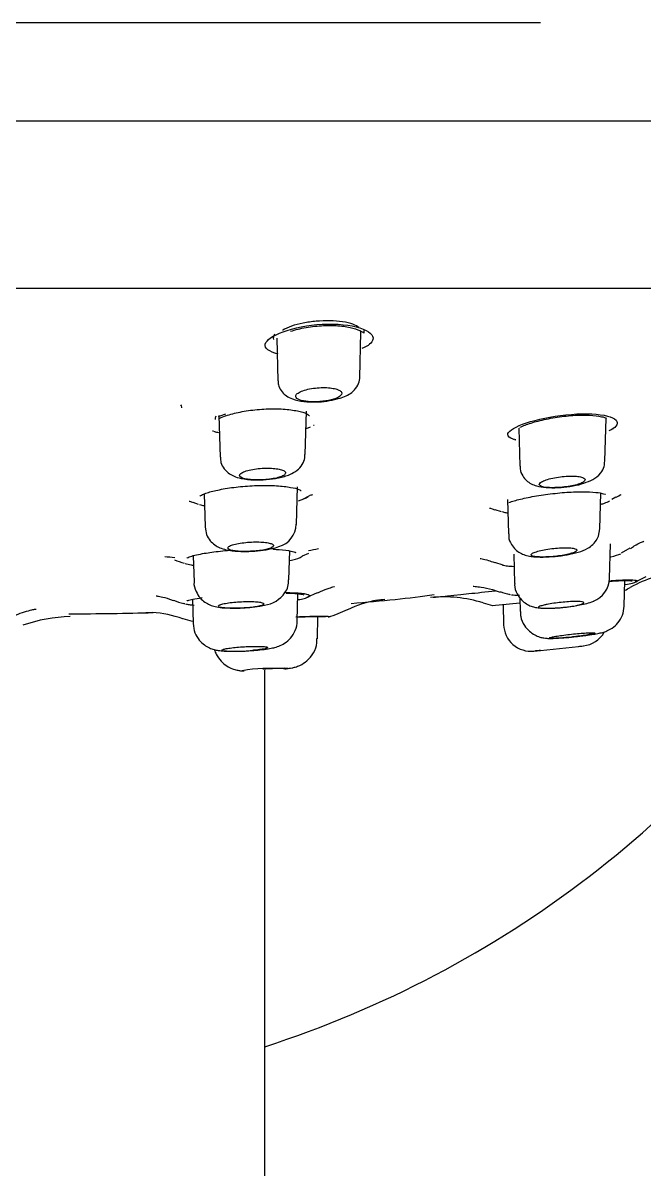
# Model space of a CAD drawing. Header units: millimetres. Extents: x -60 to 7633, y -2614 to 2146.
# Drawn here: x 158.52 to 179.02, y 1779.98 to 1817.81 of the extents above; entities that cross this region are included whole.
import ezdxf

# ---------------------------------------------------------------- set-up
doc = ezdxf.new("R2010")
doc.units = ezdxf.units.MM
doc.layers.get('0').update_dxf_attribs({"color": 250})

msp = doc.modelspace()

# ---------------------------------------------------------------- linework, layer by layer
at = {"linetype": 'Continuous'}
for p, q in [((175.6, 1817.806), (135.6, 1817.806)), ((234.6, 1814.566), (76.6, 1814.566)), ((90, 1809.058), (221.2, 1809.058)), ((166.895, 1807.406), (166.932, 1805.994)), ((166.895, 1807.386), (166.902, 1807.363)), ((169.636, 1806.103), (169.676, 1807.606)), ((169.67, 1807.569), (169.675, 1807.589)), ((164.989, 1804.85), (165.025, 1803.477)), ((167.837, 1803.566), (167.874, 1804.997)), ((177.729, 1803.344), (177.766, 1804.764)), ((174.885, 1804.428), (174.918, 1803.175)), ((174.886, 1804.413), (174.89, 1804.397)), ((174.739, 1804.058), (174.791, 1804.047)), ((167.547, 1801.259), (167.58, 1802.494)), ((164.127, 1801.996), (164.303, 1801.93)), ((164.499, 1802.263), (164.528, 1801.174)), ((167.759, 1802.089), (167.96, 1802.202)), ((174.513, 1802.074), (174.542, 1800.944)), ((177.562, 1801.11), (177.593, 1802.284)), ((177.953, 1802.094), (178.086, 1802.167)), ((174.095, 1801.754), (174.3, 1801.684)), ((177.515, 1800.872), (177.558, 1801.107)), ((177.879, 1799.469), (177.909, 1800.614)), ((178.279, 1800.314), (178.558, 1800.482)), ((164.142, 1800.225), (164.165, 1799.35)), ((167.299, 1799.428), (167.324, 1800.381)), ((167.748, 1800.223), (167.953, 1800.313)), ((174.72, 1800.272), (174.745, 1799.309)), ((174.085, 1800.006), (174.354, 1799.925)), ((178.364, 1798.56), (178.386, 1799.402)), ((167.569, 1798.077), (167.593, 1798.967)), ((167.899, 1798.856), (168.245, 1799.007)), ((164.112, 1798.784), (164.133, 1797.99)), ((174.366, 1798.618), (174.384, 1797.947)), ((174.917, 1798.845), (174.929, 1798.384)), ((168.235, 1797.486), (168.255, 1798.217)), ((178.364, 1798.559), (178.364, 1798.56)), ((168.235, 1797.485), (168.235, 1797.486)), ((175.605, 1797.099), (176.851, 1797.231)), ((166.5, 1522.135), (166.5, 1796.444))]:
    msp.add_line(p, q, dxfattribs=at)
for centre, radius, start, end in [((168.189, 1807.697), 2.398, 270.1227, 287.033), ((166.305, 1801.885), 3.151, 110.1817, 114.4538), ((166.015, 1812.223), 7.978, 261.0514, 261.2193), ((164.903, 1804.51), 0.201, 242.4165, 258.563), ((166.015, 1812.223), 7.978, 285.1961, 285.3645), ((175.413, 1812.818), 8.796, 286.8986, 287.0719), ((175.18, 1806.823), 2.798, 260.0436, 260.631), ((165.491, 1812.743), 10.817, 283.2626, 283.8789), ((166.753, 1801.284), 0.787, 285.6377, 358.2367), ((166.563, 1801.537), 1.088, 278.8067, 291.6895), ((164.953, 1815.666), 15.565, 263.5329, 264.7476), ((164.235, 1801.573), 1.642, 244.3526, 256.1226), ((165.96, 1803.563), 3.195, 270.341, 283.9328), ((164.953, 1815.666), 15.565, 281.078, 282.3027), ((166.629, 1799.383), 0.658, 324.8925, 3.9798), ((177.048, 1799.493), 0.829, 291.7555, 358.1981), ((180.648, 1795.417), 4.3, 95.8869, 118.9997), ((176.632, 1804.047), 5.131, 294.2578, 298.5638), ((166.359, 1799.564), 0.983, 277.9138, 325.3091), ((174.839, 1800.38), 1.454, 247.1428, 260.091), ((175.557, 1804.6), 6.2, 297.0612, 298.9997), ((164.176, 1800.274), 1.665, 245.5429, 258.1478), ((165.544, 1802.974), 4.486, 265.5562, 282.228), ((170.827, 1795.193), 3.614, 99.6695, 116.1417), ((172.411, 1794.565), 4.3, 72.4819, 95.9235), ((175.514, 1804.596), 6.2, 253.0538, 256.0976), ((118.972, 2359.659), 563.769, 275.60199, 275.69535), ((176.182, 1801.938), 3.416, 275.2519, 282.1367), ((176.555, 1800.756), 2.185, 279.0887, 291.4968), ((160.194, 1793.216), 5, 91.3029, 109.5942), ((162.625, 1794.976), 3.374, 69.7923, 87.1515), ((155.6, 1817.806), 35.5, 287.8811, 327.1131), ((166.13, 1805.383), 7.6, 288.9839, 294.0992), ((166.13, 1805.383), 7.6, 252.0941, 254.5062), ((175.284, 1797.97), 0.9, 181.466, 276.0747), ((175.826, 1806.746), 9.24, 275.4212, 280.3879), ((176.921, 1798.144), 0.9, 276.0465, 330.1568), ((165.603, 1801.195), 4.126, 263.1181, 276.8819), ((165.738, 1802.915), 5.829, 273.251, 278.6328), ((154.081, 2005.49), 209.5, 276.23718, 276.28295), ((166.68, 1791.074), 5.432, 85.3678, 99.7732)]:
    msp.add_arc(centre, radius, start, end, dxfattribs=at)
for points, knots in [([(169.605, 1807.752), (169.561, 1807.792), (169.495, 1807.829), (169.412, 1807.86), (169.319, 1807.895), (169.2, 1807.924), (169.067, 1807.943), (168.94, 1807.962), (168.795, 1807.973), (168.646, 1807.975), (168.501, 1807.978), (168.348, 1807.973), (168.2, 1807.96), (168.052, 1807.947), (167.904, 1807.927), (167.768, 1807.901), (167.629, 1807.874), (167.499, 1807.84), (167.387, 1807.801), (167.27, 1807.762), (167.169, 1807.716), (167.092, 1807.667), (167.089, 1807.666), (167.087, 1807.664), (167.084, 1807.663)], [0.3367286, 0.3367286, 0.3367286, 0.3367286, 0.3856363, 0.3856363, 0.3856363, 0.4402309, 0.4402309, 0.4402309, 0.4920654, 0.4920654, 0.4920654, 0.5421294, 0.5421294, 0.5421294, 0.5918714, 0.5918714, 0.5918714, 0.6427055, 0.6427055, 0.6427055, 0.6957049, 0.6957049, 0.6957049, 0.6974493, 0.6974493, 0.6974493, 0.6974493]), ([(167.105, 1807.615), (167.451, 1807.74), (167.926, 1807.836), (168.873, 1807.887), (169.335, 1807.84), (169.949, 1807.643), (170.099, 1807.501), (170.05, 1807.255), (169.92, 1807.149), (169.706, 1807.058)], [0, 0, 0, 0, 0.125, 0.125, 0.25, 0.25, 0.375, 0.375, 0.4712723, 0.4712723, 0.4712723, 0.4712723]), ([(167.348, 1807.63), (167.437, 1807.657), (167.661, 1807.722), (168.146, 1807.807), (168.723, 1807.833), (169.231, 1807.786), (169.602, 1807.69), (169.732, 1807.598), (169.759, 1807.577)], [0, 0, 0, 0, 0.0394781, 0.1146149, 0.1880952, 0.2585326, 0.3280373, 0.3978037, 0.3978037, 0.3978037, 0.3978037]), ([(169.778, 1807.571), (169.78, 1807.578), (169.782, 1807.585), (169.786, 1807.612), (169.786, 1807.633), (169.782, 1807.654)], [0.61855284, 0.61855284, 0.61855284, 0.61855284, 0.625, 0.625, 0.64450843, 0.64450843, 0.64450843, 0.64450843]), ([(166.941, 1806.878), (166.636, 1806.956), (166.486, 1807.075), (166.55, 1807.34), (166.76, 1807.489), (167.105, 1807.615)], [0.7505247, 0.7505247, 0.7505247, 0.7505247, 0.875, 0.875, 1, 1, 1, 1]), ([(166.832, 1807.537), (166.807, 1807.504), (166.791, 1807.471), (166.779, 1807.413), (166.779, 1807.388), (166.786, 1807.364)], [0.09342493, 0.09342493, 0.09342493, 0.09342493, 0.125, 0.125, 0.14993551, 0.14993551, 0.14993551, 0.14993551]), ([(166.94, 1805.993), (166.944, 1805.927), (166.953, 1805.802), (167.063, 1805.623), (167.221, 1805.484), (167.452, 1805.373), (167.774, 1805.303), (168.045, 1805.299), (168.194, 1805.299)], [0, 0, 0, 0, 0.108014, 0.239994, 0.365245, 0.519596, 0.771654, 1, 1, 1, 1]), ([(167.561, 1805.414), (167.54, 1805.432), (167.528, 1805.451), (167.523, 1805.471), (167.518, 1805.497), (167.528, 1805.525), (167.552, 1805.552), (167.576, 1805.58), (167.617, 1805.607), (167.67, 1805.633), (167.723, 1805.658), (167.79, 1805.682), (167.865, 1805.702), (167.938, 1805.721), (168.021, 1805.738), (168.108, 1805.75), (168.19, 1805.761), (168.277, 1805.768), (168.362, 1805.771), (168.443, 1805.774), (168.525, 1805.772), (168.599, 1805.766), (168.673, 1805.761), (168.741, 1805.751), (168.8, 1805.738), (168.859, 1805.725), (168.91, 1805.708), (168.948, 1805.689), (168.988, 1805.669), (169.016, 1805.646), (169.029, 1805.622), (169.044, 1805.597), (169.043, 1805.57), (169.028, 1805.543), (169.013, 1805.515), (168.982, 1805.487), (168.937, 1805.461), (168.91, 1805.445), (168.877, 1805.429), (168.841, 1805.414)], [0, 0, 0, 0, 0.06243, 0.06243, 0.06243, 0.145793, 0.145793, 0.145793, 0.231202, 0.231202, 0.231202, 0.316167, 0.316167, 0.316167, 0.398255, 0.398255, 0.398255, 0.476473, 0.476473, 0.476473, 0.551728, 0.551728, 0.551728, 0.626126, 0.626126, 0.626126, 0.701921, 0.701921, 0.701921, 0.780756, 0.780756, 0.780756, 0.863145, 0.863145, 0.863145, 0.948148, 0.948148, 0.948148, 1, 1, 1, 1]), ([(168.892, 1805.404), (168.941, 1805.415), (169.14, 1805.462), (169.376, 1805.587), (169.573, 1805.826), (169.644, 1806.01), (169.632, 1806.094), (169.631, 1806.106)], [0, 0, 0, 0, 0.115455, 0.541619, 0.772742, 0.972418, 1, 1, 1, 1]), ([(168.841, 1805.414), (168.753, 1805.38), (168.64, 1805.352), (168.392, 1805.313), (168.254, 1805.303), (167.993, 1805.303), (167.871, 1805.313), (167.676, 1805.351), (167.602, 1805.38), (167.561, 1805.414)], [0, 0, 0, 0, 0.25, 0.25, 0.5, 0.5, 0.75, 0.75, 1, 1, 1, 1]), ([(163.721, 1805.205), (163.735, 1805.185), (163.749, 1805.154), (163.749, 1805.114), (163.749, 1805.104)], [0.94528262, 0.94528262, 0.94528262, 0.94528262, 0.98817988, 1, 1, 1, 1]), ([(165.218, 1804.842), (165.296, 1804.867), (165.491, 1804.928), (165.951, 1805.021), (166.543, 1805.078), (167.124, 1805.073), (167.601, 1805.007), (167.901, 1804.92), (167.971, 1804.841), (167.978, 1804.852), (167.979, 1804.854)], [0, 0, 0, 0, 0.0752511, 0.2173437, 0.360037, 0.4996807, 0.6372732, 0.7740756, 0.878903, 0.8959081, 0.8959081, 0.8959081, 0.8959081]), ([(174.896, 1804.516), (175.182, 1804.637), (175.612, 1804.752), (176.554, 1804.901), (177.06, 1804.927), (177.818, 1804.859), (178.066, 1804.768), (178.175, 1804.556), (178.076, 1804.443), (177.854, 1804.34)], [0, 0, 0, 0, 0.125, 0.125, 0.25, 0.25, 0.375, 0.375, 0.4867431, 0.4867431, 0.4867431, 0.4867431]), ([(174.924, 1804.463), (174.982, 1804.489), (175.126, 1804.554), (175.515, 1804.676), (176.069, 1804.792), (176.674, 1804.863), (177.227, 1804.871), (177.59, 1804.826), (177.738, 1804.782), (177.777, 1804.767)], [0, 0, 0, 0, 0.0369401, 0.104809, 0.1757765, 0.2459933, 0.3143095, 0.3811748, 0.4201849, 0.4201849, 0.4201849, 0.4201849]), ([(168.002, 1804.469), (167.968, 1804.454), (167.93, 1804.439), (167.886, 1804.423), (167.883, 1804.422), (167.88, 1804.421)], [0.48216292, 0.48216292, 0.48216292, 0.48216292, 0.5, 0.5, 0.50137646, 0.50137646, 0.50137646, 0.50137646]), ([(174.79, 1804.043), (174.653, 1804.077), (174.564, 1804.122), (174.478, 1804.272), (174.611, 1804.395), (174.896, 1804.516)], [0.8063121, 0.8063121, 0.8063121, 0.8063121, 0.875, 0.875, 1, 1, 1, 1]), ([(166.34, 1802.732), (166.416, 1802.732), (166.613, 1802.734), (166.98, 1802.789), (167.305, 1802.881), (167.562, 1803.021), (167.74, 1803.213), (167.832, 1803.415), (167.827, 1803.527), (167.825, 1803.566)], [0, 0, 0, 0, 0.100662, 0.30124, 0.523351, 0.685248, 0.820656, 0.945901, 1, 1, 1, 1]), ([(165.034, 1803.477), (165.037, 1803.41), (165.044, 1803.28), (165.149, 1803.092), (165.298, 1802.946), (165.49, 1802.837), (165.753, 1802.76), (166.061, 1802.721), (166.271, 1802.729), (166.34, 1802.732)], [0, 0, 0, 0, 0.101326, 0.230942, 0.345346, 0.469414, 0.645501, 0.899288, 1, 1, 1, 1]), ([(165.671, 1802.873), (165.671, 1802.884), (165.674, 1802.895), (165.681, 1802.906), (165.695, 1802.929), (165.725, 1802.952), (165.768, 1802.974), (165.811, 1802.996), (165.868, 1803.017), (165.936, 1803.036), (166.002, 1803.054), (166.079, 1803.07), (166.162, 1803.083), (166.241, 1803.095), (166.328, 1803.104), (166.414, 1803.109), (166.497, 1803.114), (166.582, 1803.116), (166.661, 1803.113), (166.739, 1803.111), (166.814, 1803.105), (166.88, 1803.096), (166.946, 1803.087), (167.004, 1803.075), (167.05, 1803.06), (167.098, 1803.045), (167.134, 1803.027), (167.157, 1803.008), (167.18, 1802.988), (167.189, 1802.967), (167.184, 1802.945), (167.179, 1802.922), (167.159, 1802.898), (167.125, 1802.876), (167.123, 1802.875), (167.122, 1802.874), (167.12, 1802.873)], [0, 0, 0, 0, 0.046911, 0.046911, 0.046911, 0.145834, 0.145834, 0.145834, 0.245146, 0.245146, 0.245146, 0.342666, 0.342666, 0.342666, 0.437046, 0.437046, 0.437046, 0.528464, 0.528464, 0.528464, 0.618404, 0.618404, 0.618404, 0.708863, 0.708863, 0.708863, 0.801541, 0.801541, 0.801541, 0.897268, 0.897268, 0.897268, 0.995646, 0.995646, 0.995646, 1, 1, 1, 1]), ([(174.929, 1803.175), (174.926, 1803.144), (174.919, 1803.039), (174.997, 1802.86), (175.132, 1802.697), (175.296, 1802.587), (175.508, 1802.509), (175.785, 1802.467), (176.168, 1802.464), (176.579, 1802.51), (176.88, 1802.562), (177, 1802.611), (177.026, 1802.621)], [0, 0, 0, 0, 0.032935, 0.128944, 0.206994, 0.282896, 0.372052, 0.51216, 0.669293, 0.813254, 0.965265, 1, 1, 1, 1]), ([(177.026, 1802.621), (177.14, 1802.655), (177.333, 1802.722), (177.569, 1802.901), (177.709, 1803.144), (177.717, 1803.278), (177.72, 1803.345)], [0, 0, 0, 0, 0.317656, 0.640312, 0.84788, 1, 1, 1, 1]), ([(167.12, 1802.873), (167.085, 1802.851), (167.039, 1802.831), (166.922, 1802.795), (166.853, 1802.779), (166.624, 1802.741), (166.442, 1802.727), (166.101, 1802.726), (165.945, 1802.74), (165.728, 1802.792), (165.67, 1802.829), (165.671, 1802.873)], [0, 0, 0, 0, 0.125, 0.125, 0.25, 0.25, 0.5, 0.5, 0.75, 0.75, 1, 1, 1, 1]), ([(175.577, 1802.612), (175.589, 1802.627), (175.609, 1802.643), (175.635, 1802.659), (175.673, 1802.681), (175.725, 1802.704), (175.787, 1802.725), (175.85, 1802.746), (175.924, 1802.766), (176.005, 1802.783), (176.083, 1802.8), (176.17, 1802.814), (176.257, 1802.825), (176.342, 1802.836), (176.429, 1802.843), (176.512, 1802.847), (176.592, 1802.85), (176.67, 1802.85), (176.739, 1802.847), (176.807, 1802.843), (176.869, 1802.836), (176.918, 1802.826), (176.969, 1802.816), (177.009, 1802.803), (177.035, 1802.787), (177.062, 1802.771), (177.076, 1802.753), (177.076, 1802.733), (177.076, 1802.713), (177.062, 1802.691), (177.033, 1802.669), (177.009, 1802.65), (176.973, 1802.63), (176.929, 1802.612)], [0, 0, 0, 0, 0.068623, 0.068623, 0.068623, 0.167247, 0.167247, 0.167247, 0.265805, 0.265805, 0.265805, 0.362291, 0.362291, 0.362291, 0.455682, 0.455682, 0.455682, 0.546443, 0.546443, 0.546443, 0.63616, 0.63616, 0.63616, 0.726746, 0.726746, 0.726746, 0.819706, 0.819706, 0.819706, 0.915612, 0.915612, 0.915612, 1, 1, 1, 1]), ([(164.514, 1802.27), (164.574, 1802.291), (164.722, 1802.342), (165.122, 1802.433), (165.691, 1802.511), (166.317, 1802.549), (166.905, 1802.54), (167.364, 1802.485), (167.632, 1802.42), (167.7, 1802.364), (167.701, 1802.371), (167.701, 1802.372)], [0, 0, 0, 0, 0.0311558, 0.0883973, 0.1481957, 0.2078272, 0.2667645, 0.3252215, 0.3771735, 0.4156417, 0.4185542, 0.4185542, 0.4185542, 0.4185542]), ([(176.929, 1802.612), (176.878, 1802.59), (176.818, 1802.571), (176.679, 1802.536), (176.6, 1802.52), (176.353, 1802.483), (176.17, 1802.469), (175.853, 1802.469), (175.721, 1802.482), (175.566, 1802.533), (175.543, 1802.569), (175.577, 1802.612)], [0, 0, 0, 0, 0.125, 0.125, 0.25, 0.25, 0.5, 0.5, 0.75, 0.75, 1, 1, 1, 1]), ([(164.002, 1802.029), (164.002, 1802.029), (164.002, 1802.03), (164.03, 1802.026), (164.102, 1801.993), (164.117, 1801.986)], [0.7916145, 0.7916145, 0.7916145, 0.7916145, 0.8067553, 0.9663095, 1, 1, 1, 1]), ([(164.355, 1802.187), (164.354, 1802.187), (164.356, 1802.194), (164.418, 1802.231), (164.485, 1802.258), (164.514, 1802.27)], [0.4197275, 0.4197275, 0.4197275, 0.4197275, 0.54252, 0.8403787, 1, 1, 1, 1]), ([(167.614, 1802.032), (167.742, 1802.072), (167.843, 1802.116), (167.931, 1802.182), (167.931, 1802.182)], [0.48100113, 0.48100113, 0.48100113, 0.48100113, 0.56270885, 0.56273147, 0.56273147, 0.56273147, 0.56273147]), ([(174.552, 1801.977), (174.615, 1801.999), (174.772, 1802.052), (175.184, 1802.151), (175.763, 1802.249), (176.394, 1802.318), (176.983, 1802.342), (177.437, 1802.321), (177.685, 1802.276), (177.748, 1802.241), (177.745, 1802.243), (177.745, 1802.243)], [0, 0, 0, 0, 0.0312302, 0.0891812, 0.149516, 0.2098361, 0.2692522, 0.3276708, 0.3782794, 0.4125388, 0.4130114, 0.4130114, 0.4130114, 0.4130114]), ([(177.6, 1801.921), (177.64, 1801.934), (177.745, 1801.969), (177.831, 1802.003), (177.88, 1802.03)], [0.48284468, 0.48284468, 0.48284468, 0.48284468, 0.50677218, 0.54977474, 0.54977474, 0.54977474, 0.54977474]), ([(178.099, 1802.152), (178.132, 1802.173), (178.214, 1802.225), (178.26, 1802.243), (178.266, 1802.245), (178.266, 1802.245)], [0, 0, 0, 0, 0.0300901, 0.0904473, 0.1096947, 0.1096947, 0.1096947, 0.1096947]), ([(173.912, 1801.796), (173.912, 1801.796), (173.919, 1801.796), (173.964, 1801.789), (174.055, 1801.754), (174.086, 1801.742)], [0.6611052, 0.6611052, 0.6611052, 0.6611052, 0.7188175, 0.9176678, 1, 1, 1, 1]), ([(174.331, 1801.678), (174.375, 1801.665), (174.428, 1801.651), (174.494, 1801.64), (174.513, 1801.637)], [0, 0, 0, 0, 0.0321622, 0.04390383, 0.04390383, 0.04390383, 0.04390383]), ([(164.535, 1801.172), (164.543, 1801.079), (164.559, 1800.924), (164.688, 1800.716), (164.847, 1800.573), (165.028, 1800.476), (165.272, 1800.402), (165.587, 1800.363), (165.85, 1800.365), (165.979, 1800.368)], [0, 0, 0, 0, 0.1277, 0.247531, 0.354899, 0.459819, 0.589888, 0.826531, 1, 1, 1, 1]), ([(174.554, 1800.945), (174.551, 1800.909), (174.543, 1800.794), (174.625, 1800.601), (174.766, 1800.424), (174.928, 1800.309), (175.107, 1800.235), (175.342, 1800.186), (175.658, 1800.172), (176.08, 1800.196), (176.436, 1800.24), (176.6, 1800.281), (176.664, 1800.297)], [0, 0, 0, 0, 0.035885, 0.135915, 0.216227, 0.289939, 0.364843, 0.457002, 0.629928, 0.774059, 0.923364, 1, 1, 1, 1]), ([(176.664, 1800.297), (176.733, 1800.311), (176.911, 1800.35), (177.116, 1800.431), (177.336, 1800.585), (177.459, 1800.741), (177.501, 1800.84), (177.515, 1800.872)], [0, 0, 0, 0, 0.172559, 0.52036, 0.713297, 0.921834, 1, 1, 1, 1]), ([(165.279, 1800.474), (165.278, 1800.483), (165.28, 1800.492), (165.287, 1800.501), (165.3, 1800.519), (165.328, 1800.538), (165.368, 1800.556), (165.409, 1800.574), (165.464, 1800.591), (165.529, 1800.606), (165.593, 1800.621), (165.668, 1800.635), (165.749, 1800.646), (165.828, 1800.657), (165.914, 1800.665), (165.999, 1800.671), (166.083, 1800.676), (166.169, 1800.678), (166.249, 1800.678), (166.329, 1800.677), (166.405, 1800.673), (166.473, 1800.667), (166.54, 1800.661), (166.6, 1800.652), (166.649, 1800.641), (166.697, 1800.629), (166.735, 1800.616), (166.759, 1800.601), (166.783, 1800.585), (166.794, 1800.568), (166.79, 1800.551), (166.787, 1800.533), (166.768, 1800.515), (166.736, 1800.497), (166.722, 1800.489), (166.705, 1800.481), (166.687, 1800.474)], [0, 0, 0, 0, 0.047968, 0.047968, 0.047968, 0.141548, 0.141548, 0.141548, 0.235598, 0.235598, 0.235598, 0.328767, 0.328767, 0.328767, 0.420091, 0.420091, 0.420091, 0.509476, 0.509476, 0.509476, 0.597699, 0.597699, 0.597699, 0.685991, 0.685991, 0.685991, 0.775518, 0.775518, 0.775518, 0.866933, 0.866933, 0.866933, 0.960115, 0.960115, 0.960115, 1, 1, 1, 1]), ([(166.687, 1800.474), (166.605, 1800.441), (166.479, 1800.413), (166.177, 1800.375), (166.006, 1800.365), (165.688, 1800.365), (165.543, 1800.375), (165.341, 1800.413), (165.283, 1800.441), (165.279, 1800.474)], [0, 0, 0, 0, 0.25, 0.25, 0.5, 0.5, 0.75, 0.75, 1, 1, 1, 1]), ([(175.311, 1800.285), (175.318, 1800.291), (175.327, 1800.297), (175.338, 1800.303), (175.367, 1800.321), (175.411, 1800.339), (175.466, 1800.356), (175.522, 1800.374), (175.59, 1800.391), (175.664, 1800.407), (175.739, 1800.422), (175.822, 1800.437), (175.908, 1800.448), (175.991, 1800.46), (176.08, 1800.469), (176.164, 1800.476), (176.248, 1800.482), (176.33, 1800.485), (176.404, 1800.486), (176.477, 1800.487), (176.545, 1800.484), (176.602, 1800.479), (176.658, 1800.474), (176.705, 1800.466), (176.738, 1800.456), (176.772, 1800.446), (176.793, 1800.433), (176.8, 1800.419), (176.808, 1800.405), (176.801, 1800.389), (176.78, 1800.372), (176.759, 1800.355), (176.724, 1800.337), (176.676, 1800.32), (176.645, 1800.308), (176.607, 1800.296), (176.566, 1800.285)], [0, 0, 0, 0, 0.032702, 0.032702, 0.032702, 0.125304, 0.125304, 0.125304, 0.218598, 0.218598, 0.218598, 0.311301, 0.311301, 0.311301, 0.402376, 0.402376, 0.402376, 0.491553, 0.491553, 0.491553, 0.579423, 0.579423, 0.579423, 0.667114, 0.667114, 0.667114, 0.755785, 0.755785, 0.755785, 0.846183, 0.846183, 0.846183, 0.93835, 0.93835, 0.93835, 1, 1, 1, 1]), ([(178.571, 1800.466), (178.617, 1800.497), (178.742, 1800.583), (178.916, 1800.661), (179.002, 1800.696), (179.013, 1800.699), (179.013, 1800.699)], [0, 0, 0, 0, 0.018456, 0.0593205, 0.0946129, 0.1102693, 0.1102693, 0.1102693, 0.1102693]), ([(163.927, 1800.146), (163.927, 1800.146), (163.931, 1800.15), (163.974, 1800.173), (164.124, 1800.225), (164.286, 1800.26), (164.38, 1800.28)], [0.2594124, 0.2594124, 0.2594124, 0.2594124, 0.2988525, 0.4638261, 0.7427057, 1, 1, 1, 1]), ([(164.38, 1800.28), (164.467, 1800.296), (164.686, 1800.335), (165.036, 1800.378), (165.294, 1800.401), (165.348, 1800.406)], [0, 0, 0, 0, 0.0311262, 0.0905108, 0.1060882, 0.1060882, 0.1060882, 0.1060882]), ([(166.771, 1800.438), (166.843, 1800.435), (167.078, 1800.421), (167.362, 1800.383), (167.506, 1800.342), (167.522, 1800.327), (167.522, 1800.327)], [0.2459858, 0.2459858, 0.2459858, 0.2459858, 0.2705494, 0.3295589, 0.3727697, 0.3877436, 0.3877436, 0.3877436, 0.3877436]), ([(167.33, 1800.061), (167.362, 1800.068), (167.528, 1800.109), (167.651, 1800.153), (167.744, 1800.215), (167.75, 1800.218)], [0.40554355, 0.40554355, 0.40554355, 0.40554355, 0.42058602, 0.48736102, 0.49159277, 0.49159277, 0.49159277, 0.49159277]), ([(173.605, 1800.135), (173.605, 1800.135), (173.608, 1800.135), (173.66, 1800.127), (173.85, 1800.089), (174.007, 1800.026), (174.082, 1799.997)], [0.8916324, 0.8916324, 0.8916324, 0.8916324, 0.8959241, 0.9325005, 0.9728732, 1, 1, 1, 1]), ([(176.566, 1800.285), (176.449, 1800.253), (176.298, 1800.227), (175.977, 1800.19), (175.811, 1800.18), (175.529, 1800.18), (175.416, 1800.19), (175.289, 1800.226), (175.274, 1800.253), (175.311, 1800.285)], [0, 0, 0, 0, 0.25, 0.25, 0.5, 0.5, 0.75, 0.75, 1, 1, 1, 1]), ([(163.871, 1799.968), (163.937, 1799.95), (164.012, 1799.929), (164.114, 1799.913), (164.138, 1799.91)], [0, 0, 0, 0, 0.03943288, 0.0509161, 0.0509161, 0.0509161, 0.0509161]), ([(174.35, 1799.916), (174.388, 1799.904), (174.442, 1799.895), (174.571, 1799.881), (174.64, 1799.876), (174.719, 1799.873)], [0.58984612, 0.58984612, 0.58984612, 0.58984612, 0.625, 0.625, 0.65452036, 0.65452036, 0.65452036, 0.65452036]), ([(164.166, 1799.352), (164.166, 1799.349), (164.15, 1799.249), (164.218, 1799.051), (164.351, 1798.834), (164.517, 1798.688), (164.691, 1798.594), (164.882, 1798.536), (165.038, 1798.508), (165.157, 1798.503), (165.197, 1798.502)], [0, 0, 0, 0, 0.003775, 0.199524, 0.352547, 0.486697, 0.612497, 0.743446, 0.926249, 1, 1, 1, 1]), ([(177.881, 1799.383), (177.942, 1799.387), (178.171, 1799.4), (178.45, 1799.407), (178.601, 1799.4), (178.626, 1799.393), (178.626, 1799.394)], [0.279739, 0.279739, 0.279739, 0.279739, 0.3608576, 0.5976249, 0.774859, 0.8332084, 0.8332084, 0.8332084, 0.8332084]), ([(177.918, 1799.404), (178.145, 1799.418), (178.34, 1799.426), (178.742, 1799.429), (178.843, 1799.407), (178.769, 1799.37)], [0.0620085, 0.0620085, 0.0620085, 0.0620085, 0.125, 0.125, 0.2361725, 0.2361725, 0.2361725, 0.2361725]), ([(178.399, 1799.269), (178.495, 1799.287), (178.631, 1799.318), (178.73, 1799.352), (178.783, 1799.375), (178.798, 1799.385)], [0.5336375, 0.5336375, 0.5336375, 0.5336375, 0.5907046, 0.6305337, 0.6451412, 0.6451412, 0.6451412, 0.6451412]), ([(167.179, 1799.012), (167.232, 1799.011), (167.282, 1799.01), (167.731, 1798.994), (167.972, 1798.957), (167.988, 1798.89), (167.965, 1798.872), (167.918, 1798.853)], [0.2349618, 0.2349618, 0.2349618, 0.2349618, 0.25, 0.25, 0.375, 0.375, 0.4178386, 0.4178386, 0.4178386, 0.4178386]), ([(167.21, 1798.99), (167.348, 1798.986), (167.582, 1798.974), (167.758, 1798.949), (167.794, 1798.935), (167.793, 1798.935)], [0.2712159, 0.2712159, 0.2712159, 0.2712159, 0.320509, 0.3671604, 0.3879582, 0.3879582, 0.3879582, 0.3879582]), ([(168.25, 1798.999), (168.251, 1798.999), (168.363, 1799.062), (168.57, 1799.135), (168.761, 1799.198), (168.799, 1799.206), (168.801, 1799.207), (168.801, 1799.207)], [0, 0, 0, 0, 0.0006242, 0.0648602, 0.1207788, 0.1674228, 0.1723577, 0.1723577, 0.1723577, 0.1723577]), ([(172.055, 1798.85), (172.055, 1798.85), (172.49, 1798.895), (173.494, 1798.999), (173.793, 1799.03), (174.118, 1799.064)], [0.5001154, 0.5001154, 0.5001154, 0.5001154, 0.625, 0.625, 0.6691005, 0.6691005, 0.6691005, 0.6691005]), ([(173.374, 1799.217), (173.374, 1799.217), (173.378, 1799.216), (173.429, 1799.214), (173.65, 1799.189), (173.965, 1799.134), (174.178, 1799.057), (174.272, 1799.023)], [0.3633449, 0.3633449, 0.3633449, 0.3633449, 0.3895632, 0.5341755, 0.6801633, 0.8809121, 1, 1, 1, 1]), ([(174.752, 1799.308), (174.75, 1799.293), (174.737, 1799.18), (174.814, 1798.973), (174.959, 1798.765), (175.127, 1798.632), (175.291, 1798.554), (175.454, 1798.511), (175.666, 1798.486), (175.942, 1798.487), (176.277, 1798.508), (176.438, 1798.529), (176.494, 1798.536)], [0, 0, 0, 0, 0.018553, 0.151329, 0.255899, 0.343309, 0.421481, 0.496229, 0.58807, 0.781418, 0.933545, 1, 1, 1, 1]), ([(162.91, 1798.901), (162.91, 1798.901), (162.932, 1798.899), (163.066, 1798.873), (163.286, 1798.824), (163.436, 1798.763), (163.481, 1798.744)], [0.6746856, 0.6746856, 0.6746856, 0.6746856, 0.7457723, 0.8450326, 0.9600807, 1, 1, 1, 1]), ([(163.888, 1798.632), (163.926, 1798.623), (163.998, 1798.608), (164.104, 1798.598), (164.168, 1798.594)], [0, 0, 0, 0, 0.02541915, 0.05437043, 0.05437043, 0.05437043, 0.05437043]), ([(163.926, 1798.734), (163.926, 1798.735), (163.929, 1798.736), (163.972, 1798.753), (164.126, 1798.791), (164.313, 1798.82), (164.435, 1798.839)], [0.2565017, 0.2565017, 0.2565017, 0.2565017, 0.2856145, 0.4306629, 0.6938611, 1, 1, 1, 1]), ([(164.967, 1798.557), (164.967, 1798.565), (164.973, 1798.573), (164.985, 1798.581), (164.991, 1798.585), (164.998, 1798.589), (165.006, 1798.593)], [0.8971756, 0.8971756, 0.8971756, 0.8971756, 0.9668423, 0.9668423, 0.9668423, 1, 1, 1, 1]), ([(166.426, 1798.593), (166.399, 1798.58), (166.358, 1798.567), (166.305, 1798.555), (166.253, 1798.544), (166.188, 1798.533), (166.116, 1798.524), (166.044, 1798.516), (165.964, 1798.508), (165.882, 1798.503), (165.8, 1798.497), (165.714, 1798.493), (165.63, 1798.491), (165.547, 1798.489), (165.465, 1798.488), (165.389, 1798.49), (165.314, 1798.491), (165.245, 1798.494), (165.186, 1798.498), (165.127, 1798.503), (165.077, 1798.509), (165.041, 1798.517), (165.005, 1798.525), (164.981, 1798.535), (164.972, 1798.545)], [0, 0, 0, 0, 0.1087926, 0.1087926, 0.1087926, 0.2176337, 0.2176337, 0.2176337, 0.3257257, 0.3257257, 0.3257257, 0.4329153, 0.4329153, 0.4329153, 0.539479, 0.539479, 0.539479, 0.6457795, 0.6457795, 0.6457795, 0.7522034, 0.7522034, 0.7522034, 0.8591214, 0.8591214, 0.8591214, 0.8591214]), ([(165.006, 1798.593), (165.012, 1798.596), (165.018, 1798.598), (165.024, 1798.601), (165.057, 1798.615), (165.104, 1798.628), (165.161, 1798.641), (165.218, 1798.653), (165.287, 1798.665), (165.362, 1798.675), (165.437, 1798.684), (165.52, 1798.693), (165.604, 1798.699), (165.686, 1798.705), (165.773, 1798.709), (165.856, 1798.711), (165.937, 1798.713), (166.018, 1798.713), (166.09, 1798.71), (166.162, 1798.708), (166.228, 1798.703), (166.282, 1798.696), (166.336, 1798.69), (166.381, 1798.681), (166.412, 1798.671), (166.443, 1798.661), (166.462, 1798.65), (166.466, 1798.637), (166.47, 1798.625), (166.46, 1798.611), (166.436, 1798.598), (166.433, 1798.596), (166.43, 1798.595), (166.426, 1798.593)], [0, 0, 0, 0, 0.021811, 0.021811, 0.021811, 0.131071, 0.131071, 0.131071, 0.240195, 0.240195, 0.240195, 0.348361, 0.348361, 0.348361, 0.455185, 0.455185, 0.455185, 0.560892, 0.560892, 0.560892, 0.666188, 0.666188, 0.666188, 0.771936, 0.771936, 0.771936, 0.878799, 0.878799, 0.878799, 0.986973, 0.986973, 0.986973, 1, 1, 1, 1]), ([(167.608, 1798.773), (167.68, 1798.787), (167.818, 1798.816), (167.923, 1798.851), (167.987, 1798.886), (167.999, 1798.894)], [0.42288452, 0.42288452, 0.42288452, 0.42288452, 0.45779335, 0.49906802, 0.50833958, 0.50833958, 0.50833958, 0.50833958]), ([(174.642, 1798.932), (174.719, 1798.926), (174.793, 1798.922), (174.903, 1798.922), (174.91, 1798.922)], [0, 0, 0, 0, 0.06651096, 0.07124905, 0.07124905, 0.07124905, 0.07124905]), ([(175.716, 1798.593), (175.661, 1798.58), (175.615, 1798.567), (175.584, 1798.555), (175.553, 1798.544), (175.535, 1798.533), (175.532, 1798.524), (175.528, 1798.516), (175.54, 1798.508), (175.565, 1798.503), (175.59, 1798.497), (175.629, 1798.493), (175.679, 1798.491), (175.729, 1798.489), (175.791, 1798.488), (175.86, 1798.49), (175.929, 1798.491), (176.007, 1798.494), (176.088, 1798.498), (176.168, 1798.503), (176.254, 1798.509), (176.336, 1798.517), (176.42, 1798.525), (176.503, 1798.535), (176.579, 1798.545), (176.656, 1798.556), (176.728, 1798.568), (176.79, 1798.581), (176.809, 1798.585), (176.827, 1798.589), (176.844, 1798.593)], [0, 0, 0, 0, 0.108794, 0.108794, 0.108794, 0.217636, 0.217636, 0.217636, 0.325729, 0.325729, 0.325729, 0.432921, 0.432921, 0.432921, 0.539485, 0.539485, 0.539485, 0.645786, 0.645786, 0.645786, 0.752209, 0.752209, 0.752209, 0.859126, 0.859126, 0.859126, 0.966845, 0.966845, 0.966845, 1, 1, 1, 1]), ([(176.844, 1798.593), (176.888, 1798.603), (176.925, 1798.614), (176.954, 1798.624), (176.992, 1798.637), (177.016, 1798.65), (177.026, 1798.661), (177.036, 1798.672), (177.031, 1798.682), (177.012, 1798.69), (176.993, 1798.698), (176.959, 1798.704), (176.914, 1798.708), (176.869, 1798.711), (176.812, 1798.713), (176.746, 1798.712), (176.681, 1798.712), (176.606, 1798.709), (176.528, 1798.704), (176.45, 1798.699), (176.366, 1798.692), (176.283, 1798.683), (176.2, 1798.675), (176.116, 1798.664), (176.037, 1798.653), (175.958, 1798.641), (175.882, 1798.628), (175.817, 1798.615), (175.78, 1798.608), (175.746, 1798.6), (175.716, 1798.593)], [0, 0, 0, 0, 0.0847, 0.0847, 0.0847, 0.193964, 0.193964, 0.193964, 0.302585, 0.302585, 0.302585, 0.409958, 0.409958, 0.409958, 0.516045, 0.516045, 0.516045, 0.621379, 0.621379, 0.621379, 0.726801, 0.726801, 0.726801, 0.833101, 0.833101, 0.833101, 0.940695, 0.940695, 0.940695, 1, 1, 1, 1]), ([(158.276, 1798.266), (158.388, 1798.308), (158.579, 1798.38), (158.818, 1798.438), (158.934, 1798.461), (158.954, 1798.464), (158.954, 1798.464)], [0, 0, 0, 0, 0.0619277, 0.1257036, 0.1796384, 0.2277632, 0.2277632, 0.2277632, 0.2277632]), ([(167.525, 1798.21), (167.862, 1798.222), (168.149, 1798.23), (168.574, 1798.23), (168.672, 1798.221), (168.623, 1798.204)], [0.0383225, 0.0383225, 0.0383225, 0.0383225, 0.125, 0.125, 0.227642, 0.227642, 0.227642, 0.227642]), ([(167.546, 1798.201), (167.68, 1798.205), (167.99, 1798.215), (168.329, 1798.22), (168.488, 1798.216), (168.518, 1798.211), (168.518, 1798.211)], [0.0565496, 0.0565496, 0.0565496, 0.0565496, 0.1054856, 0.1751319, 0.2313549, 0.2506463, 0.2506463, 0.2506463, 0.2506463]), ([(174.944, 1798.385), (174.943, 1798.321), (174.941, 1798.168), (175.05, 1797.929), (175.219, 1797.73), (175.4, 1797.606), (175.57, 1797.537), (175.712, 1797.507), (175.831, 1797.495), (175.995, 1797.492), (176.239, 1797.504), (176.533, 1797.527), (176.669, 1797.543), (176.699, 1797.546)], [0, 0, 0, 0, 0.069305, 0.195674, 0.297161, 0.383499, 0.457754, 0.519832, 0.571799, 0.6461, 0.8268, 0.966134, 1, 1, 1, 1]), ([(177.492, 1797.656), (177.55, 1797.668), (177.637, 1797.687), (177.797, 1797.737), (177.986, 1797.836), (178.173, 1798.007), (178.326, 1798.26), (178.35, 1798.448), (178.361, 1798.559)], [0, 0, 0, 0, 0.166678, 0.291324, 0.43308, 0.60148, 0.797699, 1, 1, 1, 1]), ([(164.141, 1797.988), (164.151, 1797.873), (164.171, 1797.685), (164.322, 1797.441), (164.494, 1797.278), (164.668, 1797.178), (164.828, 1797.123), (164.99, 1797.091), (165.193, 1797.073), (165.493, 1797.068), (165.831, 1797.077), (166.001, 1797.09), (166.068, 1797.096)], [0, 0, 0, 0, 0.119815, 0.226282, 0.314073, 0.390186, 0.457789, 0.523754, 0.6283, 0.790844, 0.928372, 1, 1, 1, 1]), ([(166.613, 1797.152), (166.679, 1797.163), (166.787, 1797.183), (166.963, 1797.233), (167.166, 1797.332), (167.367, 1797.505), (167.513, 1797.754), (167.586, 1797.972), (167.569, 1798.076), (167.568, 1798.078)], [0, 0, 0, 0, 0.160285, 0.300842, 0.447298, 0.609068, 0.792994, 0.996503, 1, 1, 1, 1]), ([(167.167, 1796.492), (167.218, 1796.497), (167.292, 1796.505), (167.39, 1796.52), (167.514, 1796.547), (167.695, 1796.614), (167.918, 1796.759), (168.121, 1797.011), (168.232, 1797.282), (168.223, 1797.436), (168.22, 1797.486)], [0, 0, 0, 0, 0.12211, 0.207027, 0.281872, 0.377598, 0.535835, 0.725805, 0.922493, 1, 1, 1, 1]), ([(175.888, 1797.508), (175.888, 1797.511), (175.895, 1797.516), (175.925, 1797.526), (175.948, 1797.532), (175.979, 1797.539)], [0.7574067, 0.7574067, 0.7574067, 0.7574067, 0.875, 0.875, 1, 1, 1, 1]), ([(176.621, 1797.539), (176.492, 1797.525), (176.366, 1797.515), (176.147, 1797.5), (176.053, 1797.496), (175.947, 1797.496), (175.918, 1797.497), (175.902, 1797.5)], [0, 0, 0, 0, 0.25, 0.25, 0.5, 0.5, 0.6590337, 0.6590337, 0.6590337, 0.6590337]), ([(175.979, 1797.539), (175.993, 1797.542), (176.009, 1797.546), (176.027, 1797.549), (176.076, 1797.559), (176.137, 1797.569), (176.206, 1797.58), (176.276, 1797.59), (176.354, 1797.601), (176.436, 1797.611), (176.518, 1797.621), (176.605, 1797.631), (176.69, 1797.64), (176.775, 1797.649), (176.86, 1797.657), (176.938, 1797.663), (177.016, 1797.669), (177.089, 1797.674), (177.151, 1797.677), (177.213, 1797.68), (177.266, 1797.682), (177.306, 1797.682), (177.346, 1797.681), (177.373, 1797.679), (177.386, 1797.675), (177.399, 1797.672), (177.398, 1797.666), (177.384, 1797.66), (177.369, 1797.653), (177.34, 1797.645), (177.299, 1797.636), (177.273, 1797.63), (177.242, 1797.624), (177.208, 1797.618), (177.152, 1797.608), (177.084, 1797.597), (177.01, 1797.587), (176.935, 1797.576), (176.853, 1797.566), (176.769, 1797.556), (176.721, 1797.55), (176.671, 1797.544), (176.621, 1797.539)], [0, 0, 0, 0, 0.028487, 0.028487, 0.028487, 0.108283, 0.108283, 0.108283, 0.188549, 0.188549, 0.188549, 0.268942, 0.268942, 0.268942, 0.349061, 0.349061, 0.349061, 0.428625, 0.428625, 0.428625, 0.507602, 0.507602, 0.507602, 0.58622, 0.58622, 0.58622, 0.664856, 0.664856, 0.664856, 0.743877, 0.743877, 0.743877, 0.792774, 0.792774, 0.792774, 0.873136, 0.873136, 0.873136, 0.953497, 0.953497, 0.953497, 1, 1, 1, 1]), ([(176.621, 1797.539), (176.71, 1797.548), (176.801, 1797.558), (176.889, 1797.568), (176.98, 1797.579), (177.069, 1797.591), (177.149, 1797.602), (177.2, 1797.61), (177.248, 1797.617), (177.291, 1797.624), (177.35, 1797.634), (177.402, 1797.643), (177.443, 1797.652)], [0, 0, 0, 0, 0.073027, 0.073027, 0.073027, 0.1485874, 0.1485874, 0.1485874, 0.1961326, 0.1961326, 0.1961326, 0.2608575, 0.2608575, 0.2608575, 0.2608575]), ([(164.836, 1797.114), (164.853, 1797.068), (164.916, 1796.931), (165.041, 1796.746), (165.233, 1796.587), (165.416, 1796.493), (165.574, 1796.446), (165.69, 1796.429), (165.765, 1796.423), (165.8, 1796.422), (165.819, 1796.422)], [0.179021, 0.179021, 0.179021, 0.179021, 0.2658324, 0.4413936, 0.588603, 0.713287, 0.8151729, 0.8894514, 0.9452569, 1, 1, 1, 1]), ([(165.108, 1797.099), (165.103, 1797.102), (165.099, 1797.105), (165.097, 1797.107), (165.091, 1797.115), (165.1, 1797.123), (165.123, 1797.132), (165.145, 1797.14), (165.182, 1797.149), (165.231, 1797.158), (165.279, 1797.167), (165.341, 1797.176), (165.409, 1797.184), (165.478, 1797.192), (165.557, 1797.2), (165.638, 1797.207), (165.72, 1797.213), (165.806, 1797.218), (165.891, 1797.223), (165.975, 1797.227), (166.06, 1797.229), (166.137, 1797.23), (166.215, 1797.232), (166.288, 1797.231), (166.351, 1797.229), (166.413, 1797.228), (166.467, 1797.224), (166.508, 1797.22), (166.548, 1797.215), (166.577, 1797.209), (166.591, 1797.202), (166.605, 1797.196), (166.606, 1797.188), (166.592, 1797.179), (166.578, 1797.171), (166.549, 1797.162), (166.508, 1797.153), (166.483, 1797.147), (166.452, 1797.142), (166.417, 1797.136), (166.361, 1797.127), (166.294, 1797.119), (166.22, 1797.111), (166.181, 1797.107), (166.14, 1797.103), (166.097, 1797.099)], [0, 0, 0, 0, 0.026646, 0.026646, 0.026646, 0.100562, 0.100562, 0.100562, 0.174859, 0.174859, 0.174859, 0.249364, 0.249364, 0.249364, 0.32381, 0.32381, 0.32381, 0.397956, 0.397956, 0.397956, 0.471693, 0.471693, 0.471693, 0.545096, 0.545096, 0.545096, 0.618382, 0.618382, 0.618382, 0.691817, 0.691817, 0.691817, 0.765602, 0.765602, 0.765602, 0.839789, 0.839789, 0.839789, 0.886275, 0.886275, 0.886275, 0.960553, 0.960553, 0.960553, 1, 1, 1, 1]), ([(166.097, 1797.099), (166.151, 1797.104), (166.203, 1797.108), (166.253, 1797.113), (166.305, 1797.118), (166.354, 1797.123), (166.399, 1797.129), (166.459, 1797.136), (166.512, 1797.144), (166.557, 1797.152)], [0, 0, 0, 0, 0.0425586, 0.0425586, 0.0425586, 0.0862537, 0.0862537, 0.0862537, 0.1442562, 0.1442562, 0.1442562, 0.1442562]), ([(175.344, 1797.072), (175.344, 1797.072), (175.344, 1797.072), (175.344, 1797.072), (175.367, 1797.075), (175.458, 1797.084), (175.523, 1797.091), (175.605, 1797.099)], [0.4993143, 0.4993143, 0.4993143, 0.4993143, 0.5, 0.5, 0.75, 0.75, 1, 1, 1, 1]), ([(166.431, 1796.488), (166.575, 1796.497), (166.721, 1796.505), (166.981, 1796.516), (167.09, 1796.518), (167.234, 1796.518), (167.269, 1796.515), (167.254, 1796.505), (167.204, 1796.497), (167.119, 1796.488)], [0, 0, 0, 0, 0.25, 0.25, 0.5, 0.5, 0.75, 0.75, 1, 1, 1, 1])]:
    msp.add_open_spline(points, degree=3, knots=knots, dxfattribs=at)
for points in [[(169.676, 1807.608), (169.676, 1807.619), (169.675, 1807.63), (169.673, 1807.641)], [(164.885, 1804.825), (164.865, 1804.791), (164.86, 1804.757), (164.868, 1804.724)], [(164.976, 1804.821), (165.048, 1804.85), (165.13, 1804.878), (165.219, 1804.905)], [(164.989, 1804.277), (164.94, 1804.288), (164.895, 1804.301), (164.855, 1804.314)], [(164.347, 1801.909), (164.398, 1801.897), (164.447, 1801.886), (164.497, 1801.876)], [(177.919, 1800.183), (178.065, 1800.219), (178.178, 1800.255), (178.249, 1800.289)], [(163.864, 1798.633), (163.843, 1798.637), (163.825, 1798.641), (163.809, 1798.645)], [(169.349, 1798.65), (170.367, 1798.732), (171.283, 1798.828), (172.096, 1798.938)], [(170.461, 1798.779), (170.382, 1798.769), (170.287, 1798.758), (170.179, 1798.746)], [(174.614, 1798.937), (174.598, 1798.939), (174.584, 1798.942), (174.573, 1798.944)], [(160.03, 1798.302), (161.001, 1798.31), (161.93, 1798.324), (162.818, 1798.344)], [(162.788, 1798.34), (162.709, 1798.34), (162.639, 1798.341), (162.577, 1798.342)], [(175.605, 1797.099), (175.534, 1797.092), (175.475, 1797.086), (175.431, 1797.081)]]:
    msp.add_open_spline(points, degree=3, dxfattribs=at)

doc.saveas('drawing.dxf')
